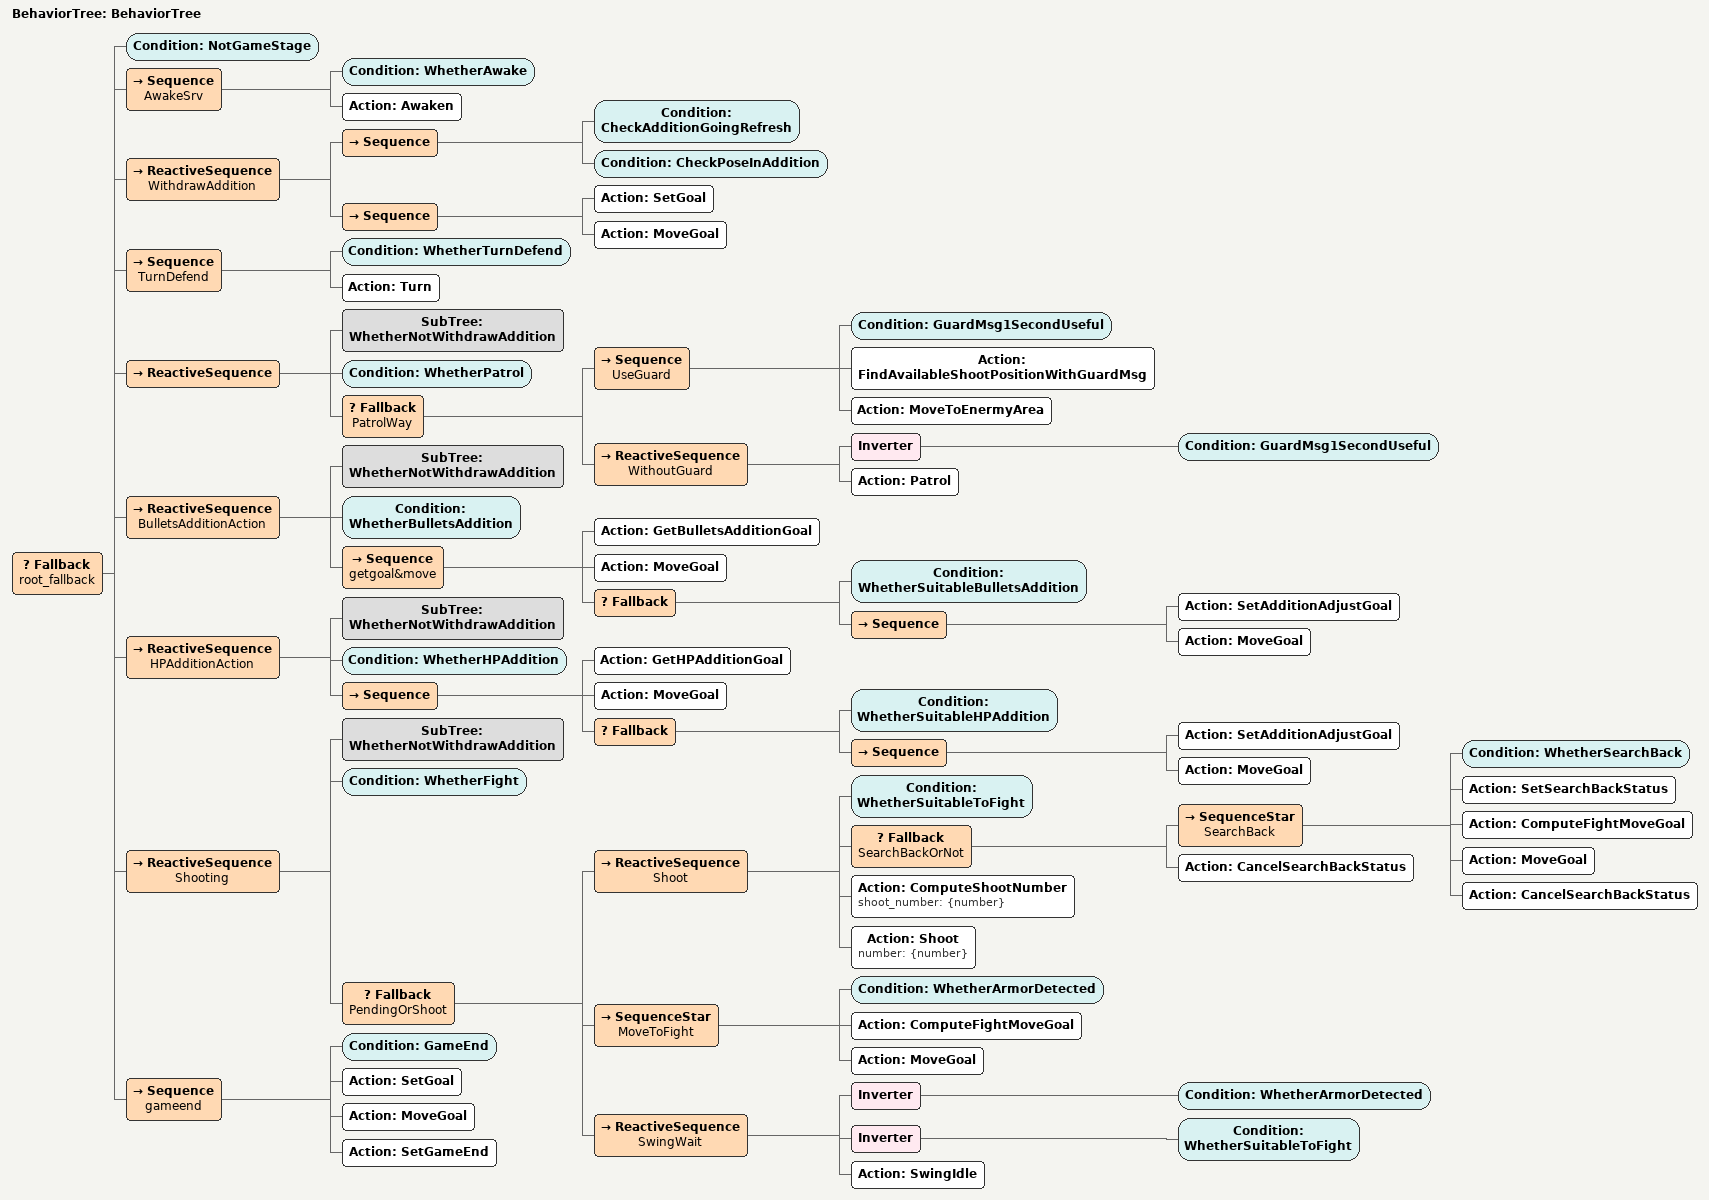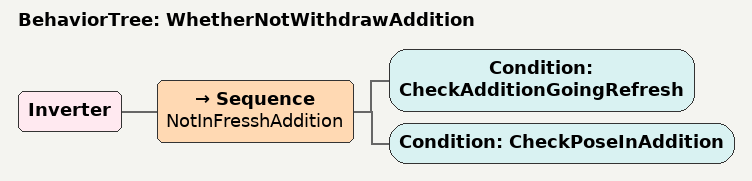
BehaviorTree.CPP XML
<?xml version="1.0"?>
<root main_tree_to_execute="BehaviorTree">
    <BehaviorTree ID="BehaviorTree">
        <Fallback name="root_fallback">
            <Condition ID="NotGameStage"/>
            <Sequence name="AwakeSrv">
                <Condition ID="WhetherAwake"/>
                <Action ID="Awaken"/>
            </Sequence>
            <ReactiveSequence name="WithdrawAddition">
                <Sequence>
                    <Condition ID="CheckAdditionGoingRefresh"/>
                    <Condition ID="CheckPoseInAddition"/>
                </Sequence>
                <Sequence>
                    <Action ID="SetGoal"/>
                    <Action ID="MoveGoal"/>
                </Sequence>
            </ReactiveSequence>
            <Sequence name="TurnDefend">
                <Condition ID="WhetherTurnDefend"/>
                <Action ID="Turn"/>
            </Sequence>
            <ReactiveSequence>
                <SubTree ID="WhetherNotWithdrawAddition"/>
                <Condition ID="WhetherPatrol"/>
                <Fallback name="PatrolWay">
                    <Sequence name="UseGuard">
                        <Condition ID="GuardMsg1SecondUseful"/>
                        <Action ID="FindAvailableShootPositionWithGuardMsg"/>
                        <Action ID="MoveToEnermyArea"/>
                    </Sequence>
                    <ReactiveSequence name="WithoutGuard">
                        <Inverter>
                            <Condition ID="GuardMsg1SecondUseful"/>
                        </Inverter>
                        <Action ID="Patrol"/>
                    </ReactiveSequence>
                </Fallback>
            </ReactiveSequence>
            <ReactiveSequence name="BulletsAdditionAction">
                <SubTree ID="WhetherNotWithdrawAddition"/>
                <Condition ID="WhetherBulletsAddition"/>
                <Sequence name="getgoal&amp;move">
                    <Action ID="GetBulletsAdditionGoal"/>
                    <Action ID="MoveGoal"/>
                    <Fallback>
                        <Condition ID="WhetherSuitableBulletsAddition"/>
                        <Sequence>
                            <Action ID="SetAdditionAdjustGoal"/>
                            <Action ID="MoveGoal"/>
                        </Sequence>
                    </Fallback>
                </Sequence>
            </ReactiveSequence>
            <ReactiveSequence name="HPAdditionAction">
                <SubTree ID="WhetherNotWithdrawAddition"/>
                <Condition ID="WhetherHPAddition"/>
                <Sequence>
                    <Action ID="GetHPAdditionGoal"/>
                    <Action ID="MoveGoal"/>
                    <Fallback>
                        <Condition ID="WhetherSuitableHPAddition"/>
                        <Sequence>
                            <Action ID="SetAdditionAdjustGoal"/>
                            <Action ID="MoveGoal"/>
                        </Sequence>
                    </Fallback>
                </Sequence>
            </ReactiveSequence>
            <ReactiveSequence name="Shooting">
                <SubTree ID="WhetherNotWithdrawAddition"/>
                <Condition ID="WhetherFight"/>
                <Fallback name="PendingOrShoot">
                    <ReactiveSequence name="Shoot">
                        <Condition ID="WhetherSuitableToFight"/>
                        <Fallback name="SearchBackOrNot">
                            <SequenceStar name="SearchBack">
                                <Condition ID="WhetherSearchBack"/>
                                <Action ID="SetSearchBackStatus"/>
                                <Action ID="ComputeFightMoveGoal"/>
                                <Action ID="MoveGoal"/>
                                <Action ID="CancelSearchBackStatus"/>
                            </SequenceStar>
                            <Action ID="CancelSearchBackStatus"/>
                        </Fallback>
                        <Action ID="ComputeShootNumber" shoot_number="{number}"/>
                        <Action ID="Shoot" number="{number}"/>
                    </ReactiveSequence>
                    <SequenceStar name="MoveToFight">
                        <Condition ID="WhetherArmorDetected"/>
                        <Action ID="ComputeFightMoveGoal"/>
                        <Action ID="MoveGoal"/>
                    </SequenceStar>
                    <ReactiveSequence name="SwingWait">
                        <Inverter>
                            <Condition ID="WhetherArmorDetected"/>
                        </Inverter>
                        <Inverter>
                            <Condition ID="WhetherSuitableToFight"/>
                        </Inverter>
                        <Action ID="SwingIdle"/>
                    </ReactiveSequence>
                </Fallback>
            </ReactiveSequence>
            <Sequence name="gameend">
                <Condition ID="GameEnd"/>
                <Action ID="SetGoal"/>
                <Action ID="MoveGoal"/>
                <Action ID="SetGameEnd"/>
            </Sequence>
        </Fallback>
    </BehaviorTree>
    <BehaviorTree ID="WhetherNotWithdrawAddition">
        <Inverter>
            <Sequence name="NotInFresshAddition">
                <Condition ID="CheckAdditionGoingRefresh"/>
                <Condition ID="CheckPoseInAddition"/>
            </Sequence>
        </Inverter>
    </BehaviorTree>
</root>
